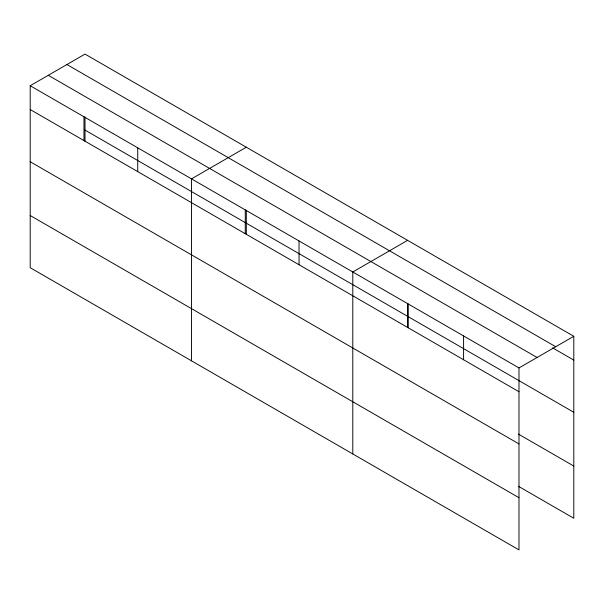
<?xml version="1.0" encoding="UTF-8"?>
<svg xmlns="http://www.w3.org/2000/svg" width="604" height="604" viewBox="0 0 604 604"><rect width="100%" height="100%" fill="white"/><g stroke="black" fill="none" stroke-linecap="round" stroke-linejoin="round"><path stroke-width="0.91" d="M30.2 85.738L518.987 367.934L518.987 549.904L30.2 267.708L30.2 85.738L85.013 54.096L573.8 336.292L573.8 518.262L518.406 486.28M246.311 147.217L191.498 178.867L191.498 360.837M407.617 240.339L352.796 271.989L352.796 453.959M518.987 367.934L573.8 336.292M66.923 64.537L555.71 346.734M552.622 347.851L573.8 360.082M48.29 75.296L537.077 357.493M85.013 130.087L573.8 412.283M30.2 109.535L518.987 391.732M518.406 434.08L573.8 466.061M30.2 161.729L518.987 443.925M30.2 215.515L518.987 497.711M463.585 335.952L463.585 359.75M408.191 303.971L408.191 327.761M407.617 303.284L407.617 327.655M299.033 240.951L299.033 264.741M246.311 210.162L246.311 234.533M245.262 209.905L245.262 233.695M137.735 147.821L137.735 171.619M85.013 117.033L85.013 141.404M83.964 116.783L83.964 140.573"/></g></svg>
